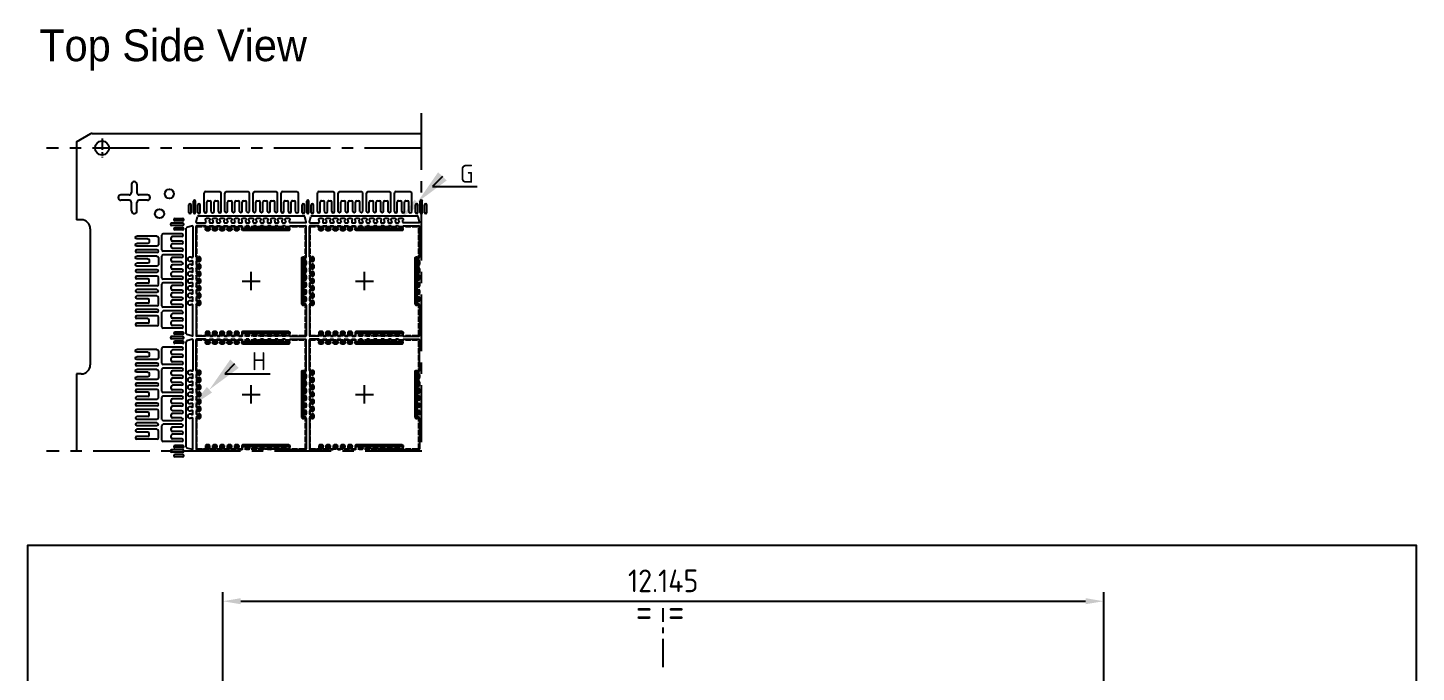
# Model space of a CAD drawing. Extents: x 856 to 1173, y 601 to 779.
# Drawn here: x 856.1 to 1009.3, y 707.5 to 778.5 of the extents above; entities that cross this region are included whole.
import ezdxf
from ezdxf import colors
from ezdxf.entities.mleader import LeaderData, LeaderLine
from ezdxf.math import Vec2, Vec3

# ---------------------------------------------------------------- set-up
doc = ezdxf.new("R2010")
doc.units = 0
for name, pattern in [('AM_ISO02W050', [7.5, 6, -1.5]), ('AXES', [2, 1.25, -0.25, 0.25, -0.25]), ('CONTINU', [0])]:
    doc.linetypes.add(name, pattern=pattern)
for name, color, linetype, lineweight in [('AXIS', 4, 'AXES', 25), ('DIMENSIONS', 3, 'Continuous', 25), ('NOTES', 6, 'CONTINU', 25)]:
    doc.layers.add(name, color=color, linetype=linetype, lineweight=lineweight)
for name, color, linetype in [('bottom leadframe', 7, 'Continuous'), ('leadframe', 7, 'Continuous'), ('Outline', 6, 'AM_ISO02W050'), ('silver', 9, 'Continuous'), ('top leadframe', 5, 'Continuous')]:
    doc.layers.add(name, color=color, linetype=linetype)
doc.styles.get("Standard").update_dxf_attribs({"font": 'ISOCP.SHX', "bigfont": 'bigfont.shx'})
doc.dimstyles.new('ST standard$0', dxfattribs={"dimtxt": 2.5, "dimasz": 2, "dimexe": 1, "dimexo": 1, "dimgap": 1, "dimtad": 1, "dimdec": 3, "dimdsep": 46, "dimtxsty": 'STANDARD', "dimcen": 0, "dimclrd": 3, "dimclre": 3, "dimclrt": 1, "dimadec": 0, "dimazin": 2, "dimtol": 1, "dimtp": 0.1, "dimtm": 0.1, "dimtfac": 0.8, "dimtdec": 3, "dimtmove": 0, "dimatfit": 3, "dimfxl": 1, "dimtolj": 2, "dimlwd": -1, "dimlwe": -1, "dimarcsym": 1})

# ---------------------------------------------------------------- blocks, each defined once
blk = doc.blocks.new('*D6')
at = {"layer": 'Defpoints', "color": 0, "ltscale": 50, "transparency": 16777216}
for p in [(974.79, 715.32), (877.63, 667.04), (974.79, 667.07)]:
    blk.add_point(p, dxfattribs=at)
at = {"layer": 'DIMENSIONS', "color": 3, "linetype": 'ByBlock', "ltscale": 50, "transparency": 16777216}
for p, q in [((877.63, 668.04), (877.63, 716.32)), ((974.79, 668.07), (974.79, 716.32))]:
    blk.add_line(p, q, dxfattribs=at)
at = {"layer": 'DIMENSIONS', "color": 3, "ltscale": 50, "transparency": 16777216}
blk.add_line((879.63, 715.32), (972.79, 715.32), dxfattribs=at)
for points in [[(879.63, 715.66), (879.63, 714.99), (877.63, 715.32)], [(972.79, 715.66), (972.79, 714.99), (974.79, 715.32)]]:
    blk.add_solid(points, dxfattribs=at)
at = {"layer": 'DIMENSIONS', "color": 1, "ltscale": 50, "transparency": 16777216, "insert": (926.21, 717.57), "char_height": 2.5, "attachment_point": 5}
blk.add_mtext('\\A2;12.145', dxfattribs=at)
blk = doc.blocks.new('top fiducial')
at = {"layer": 'top leadframe', "ltscale": 50}
for p, q in [((1.16, 0.12), (-0.06, 0.12)), ((1.16, 0.62), (0.34, 0.62)), ((1.16, 0.38), (0.34, 0.38)), ((1.16, -0.12), (-0.06, -0.12)), ((1.16, -0.38), (0.34, -0.38)), ((1.16, -0.62), (0.34, -0.62))]:
    blk.add_line(p, q, dxfattribs=at)
for centre, start, end in [((-0.06, 0), 90, 270), ((0.34, 0.5), 90, 270), ((1.16, 0.5), 270, 90), ((1.16, 0), 270, 90), ((0.34, -0.5), 90, 270), ((1.16, -0.5), 270, 90)]:
    blk.add_arc(centre, 0.125, start, end, dxfattribs=at)
blk = doc.blocks.new('12x12 outline')
at = {"layer": 'AXIS', "ltscale": 50}
for p, q in [((0, -1.05), (0, 0.95)), ((-1, -0.05), (1, -0.05))]:
    blk.add_line(p, q, dxfattribs=at)
at = {"layer": 'Outline', "ltscale": 0.1}
for p, q in [((-6, -6.05), (-6, 5.95)), ((-6, 5.95), (6, 5.95)), ((6, -6.05), (6, 5.95)), ((-6, -6.05), (6, -6.05))]:
    blk.add_line(p, q, dxfattribs=at)
at = {"layer": 'top leadframe', "ltscale": 50}
blk.add_line((0, -0.05), (0, -0.05), dxfattribs=at)
blk = doc.blocks.new('external slots vertical A')
at = {"layer": 'top leadframe'}
for p, q in [((0, -1.2), (0, 1.2)), ((2.17, 1.35), (0.15, 1.35)), ((1, 0.7), (1, 0.9)), ((1, -0.1), (1, 0.1)), ((2.17, 1.05), (1.15, 1.05)), ((2.17, 0.55), (1.15, 0.55)), ((2.17, 0.25), (1.15, 0.25)), ((2.17, -1.35), (0.15, -1.35)), ((1, -0.9), (1, -0.7)), ((2.17, -0.25), (1.15, -0.25)), ((2.17, -0.55), (1.15, -0.55)), ((2.17, -1.05), (1.15, -1.05))]:
    blk.add_line(p, q, dxfattribs=at)
for centre, start, end in [((0.15, 1.2), 90, 180), ((1.15, 0.9), 90, 180), ((1.15, 0.7), 180, 270), ((1.15, 0.1), 90, 180), ((2.17, 1.2), 270, 90), ((2.17, 0.4), 270, 90), ((0.15, -1.2), 180, 270), ((1.15, -0.1), 180, 270), ((1.15, -0.7), 90, 180), ((1.15, -0.9), 180, 270), ((2.17, -0.4), 270, 90), ((2.17, -1.2), 270, 90)]:
    blk.add_arc(centre, 0.15, start, end, dxfattribs=at)
blk = doc.blocks.new('lead top horizhontal small')
at = {"layer": 'top leadframe'}
for p, q in [((-0.8, 0), (0.8, 0)), ((-0.95, -2.175), (-0.95, -0.15)), ((-0.65, -2.175), (-0.65, -1.15)), ((-0.5, -1), (-0.3, -1)), ((-0.15, -2.175), (-0.15, -1.15)), ((0.15, -2.175), (0.15, -1.15)), ((0.3, -1), (0.5, -1)), ((0.65, -2.175), (0.65, -1.15)), ((0.95, -2.175), (0.95, -0.15))]:
    blk.add_line(p, q, dxfattribs=at)
for centre, start, end in [((-0.8, -0.15), 90, 180), ((0.8, -0.15), 0, 90), ((-0.5, -1.15), 90, 180), ((-0.3, -1.15), 360, 90), ((0.3, -1.15), 90, 180), ((0.5, -1.15), 0, 90), ((-0.8, -2.175), 180, 0), ((0, -2.175), 180, 0), ((0.8, -2.175), 180, 0)]:
    blk.add_arc(centre, 0.15, start, end, dxfattribs=at)
blk = doc.blocks.new('lead top horizhontal new A')
at = {"layer": 'leadframe', "xscale": -1, "rotation": 180}
for p in [(-29.5, 6.7), (-21, 6.7)]:
    blk.add_blockref('lead top horizhontal small', p, dxfattribs=at)
at = {"layer": 'top leadframe', "ltscale": 50, "xscale": -1, "rotation": 270}
for p in [(-26.8, 6.7), (-23.7, 6.7)]:
    blk.add_blockref('external slots vertical A', p, dxfattribs=at)
blk = doc.blocks.new('lead top new 1')
at = {"layer": 'top leadframe', "ltscale": 50}
for p, q in [((0.01, 0.42), (0.11, 0.52)), ((0.01, 0.27), (0.01, 0.42)), ((0.05, 0.27), (0.01, 0.27)), ((0.05, 0.17), (0.05, 0.27)), ((0.08, 0.11), (0.08, 0.08)), ((0.11, 0.52), (0.41, 0.52)), ((0.41, 0.52), (0.51, 0.42)), ((0.45, 0.11), (0.45, 0.08)), ((0.48, 0.17), (0.48, 0.27)), ((0.51, 0.27), (0.48, 0.27)), ((0.51, 0.42), (0.51, 0.27))]:
    blk.add_line(p, q, dxfattribs=at)
for centre, start, end in [((0, 0.08), 270, 0), ((0, 0.11), 0, 51.3178), ((0.53, 0.11), 128.6822, 180), ((0.53, 0.08), 180, 270)]:
    blk.add_arc(centre, 0.08, start, end, dxfattribs=at)
blk = doc.blocks.new('lead top horizhontal 12x12')
at = {"layer": 'top leadframe', "ltscale": 50}
for p, q in [((-5.81, 0), (5.81, 0)), ((-6.02, -0.75), (-5.06, -0.75)), ((-4.53, -0.75), (-4.26, -0.75)), ((-3.73, -0.75), (-3.46, -0.75)), ((-2.93, -0.75), (-2.66, -0.75)), ((-2.13, -0.75), (-1.86, -0.75)), ((-1.33, -0.75), (-1.06, -0.75)), ((-0.53, -0.75), (-0.26, -0.75)), ((0.27, -0.75), (0.54, -0.75)), ((1.07, -0.75), (1.34, -0.75)), ((1.87, -0.75), (2.14, -0.75)), ((2.67, -0.75), (2.94, -0.75)), ((3.47, -0.75), (3.74, -0.75)), ((6.02, -0.75), (4.27, -0.75))]:
    blk.add_line(p, q, dxfattribs=at)
at = {"layer": 'top leadframe'}
for p, q in [((-6.07, -0.68), (-5.91, -0.07)), ((6.07, -0.68), (5.91, -0.07))]:
    blk.add_line(p, q, dxfattribs=at)
for centre, radius, start, end in [((-5.81, -0.1), 0.1, 90, 165), ((5.81, -0.1), 0.1, 15, 90), ((-6.02, -0.7), 0.05, 165, 270), ((6.02, -0.7), 0.05, 270, 15)]:
    blk.add_arc(centre, radius, start, end, dxfattribs=at)
at = {"layer": 'leadframe', "ltscale": 50}
for p in [(-5.06, -0.75), (-4.26, -0.75)]:
    blk.add_blockref('lead top new 1', p, dxfattribs=at)
at = {"layer": 'top leadframe', "ltscale": 50}
for p in [(-3.46, -0.75), (-2.66, -0.75), (-1.86, -0.75), (-1.06, -0.75), (-0.26, -0.75), (0.54, -0.75), (1.34, -0.75), (2.14, -0.75), (2.94, -0.75), (3.74, -0.75)]:
    blk.add_blockref('lead top new 1', p, dxfattribs=at)
blk = doc.blocks.new('external slots vertical B')
at = {"layer": 'NOTES'}
blk.add_line((-0.15, 0.55), (-2.375, 0.55), dxfattribs=at)
at = {"layer": 'top leadframe'}
for p, q in [((-0.15, 0.55), (-2.375, 0.55)), ((-1.15, 0.25), (-2.375, 0.25)), ((-1, -0.1), (-1, 0.1)), ((0, -0.4), (0, 0.4)), ((-1.15, -0.25), (-2.375, -0.25)), ((-0.15, -0.55), (-2.375, -0.55))]:
    blk.add_line(p, q, dxfattribs=at)
for centre, start, end in [((-2.375, 0.4), 90, 270), ((-1.15, 0.1), 0, 90), ((-0.15, 0.4), 0, 90), ((-2.375, -0.4), 90, 270), ((-1.15, -0.1), 270, 0), ((-0.15, -0.4), 270, 0)]:
    blk.add_arc(centre, 0.15, start, end, dxfattribs=at)
blk = doc.blocks.new('external slots vertical C')
at = {"layer": 'top leadframe'}
for p, q in [((-0.15, 0.19), (-2.38, 0.19)), ((-0.15, -0.11), (-2.38, -0.11))]:
    blk.add_line(p, q, dxfattribs=at)
for centre, start, end in [((-2.38, 0.04), 90, 270), ((-0.15, 0.04), 270, 90)]:
    blk.add_arc(centre, 0.15, start, end, dxfattribs=at)
blk = doc.blocks.new('external slots vertical')
at = {"layer": 'AXIS', "xscale": -1, "rotation": 180}
for p in [(-37.79, 124.5), (-37.79, 122.3)]:
    blk.add_blockref('external slots vertical B', p, dxfattribs=at)
at = {"layer": 'AXIS'}
for name, p in [('external slots vertical C', (-37.79, 123.36)), ('external slots vertical A', (-37.39, 121.65)), ('external slots vertical C', (-37.79, 121.16)), ('external slots vertical B', (-37.79, 120.1)), ('external slots vertical A', (-37.39, 118.55)), ('external slots vertical C', (-37.79, 118.96)), ('external slots vertical B', (-37.79, 117.9)), ('external slots vertical C', (-37.79, 116.76)), ('external slots vertical B', (-37.79, 115.7))]:
    blk.add_blockref(name, p, dxfattribs=at)
at = {"layer": 'leadframe', "ltscale": 50, "rotation": 90}
for p in [(-37.39, 124.35), (-37.39, 115.85)]:
    blk.add_blockref('lead top horizhontal small', p, dxfattribs=at)
blk = doc.blocks.new('leadframe top 12x12 vertical')
at = {"layer": 'top leadframe', "ltscale": 50}
for p, q in [((0, -5.81), (0, 5.81)), ((0.75, 6.02), (0.75, 2.67)), ((0.75, 1.87), (0.75, 2.14)), ((0.75, 1.07), (0.75, 1.34)), ((0.75, 0.27), (0.75, 0.54)), ((0.75, -0.53), (0.75, -0.26)), ((0.75, -1.33), (0.75, -1.06)), ((0.75, -2.13), (0.75, -1.86)), ((0.75, -6.02), (0.75, -2.66))]:
    blk.add_line(p, q, dxfattribs=at)
at = {"layer": 'top leadframe'}
for p, q in [((0.68, 6.07), (0.07, 5.91)), ((0.68, -6.07), (0.07, -5.91))]:
    blk.add_line(p, q, dxfattribs=at)
for centre, radius, start, end in [((0.1, 5.81), 0.1, 105, 180), ((0.7, 6.02), 0.05, 0, 105), ((0.1, -5.81), 0.1, 180, 255), ((0.7, -6.02), 0.05, 255, 360)]:
    blk.add_arc(centre, radius, start, end, dxfattribs=at)
at = {"layer": 'top leadframe', "ltscale": 50, "rotation": 90.00000000000003}
for p in [(0.75, 2.14), (0.75, 1.34), (0.75, 0.54), (0.75, -0.26), (0.75, -1.06), (0.75, -1.86), (0.75, -2.66)]:
    blk.add_blockref('lead top new 1', p, dxfattribs=at)
blk = doc.blocks.new('lead top new 1 hor')
at = {"layer": 'bottom leadframe', "ltscale": 50}
for p, q in [((-0.07, 0.08), (-0.11, 0.08)), ((-0.11, 0.08), (-0.08, 0.08))]:
    blk.add_line(p, q, dxfattribs=at)
blk.add_arc((-0.11, 0), 0.08, 90, 141.3178, dxfattribs=at)
at = {"layer": 'top leadframe', "ltscale": 50}
for p, q in [((-0.52, 0.41), (-0.42, 0.51)), ((-0.52, 0.11), (-0.52, 0.41)), ((-0.42, 0.01), (-0.52, 0.11)), ((-0.42, 0.51), (-0.27, 0.51)), ((-0.27, 0.01), (-0.42, 0.01)), ((-0.27, 0.51), (-0.27, 0.48)), ((-0.17, 0.48), (-0.27, 0.48)), ((-0.17, 0.05), (-0.27, 0.05)), ((-0.27, 0.05), (-0.27, 0.01)), ((-0.11, 0.45), (-0.07, 0.45)), ((-0.11, 0.08), (-0.07, 0.08))]:
    blk.add_line(p, q, dxfattribs=at)
for centre, radius, start, end in [((-0.11, 0.53), 0.08, 218.6822, 270), ((-0.11, 0), 0.08, 90, 141.3178), ((-0.07, 0.52), 0.07, 270, 0), ((-0.07, 0.01), 0.07, 0, 90)]:
    blk.add_arc(centre, radius, start, end, dxfattribs=at)
blk = doc.blocks.new('silver on lead')
at = {"layer": 'silver', "ltscale": 50}
h = blk.add_hatch(dxfattribs=at)
h.set_pattern_fill('ANSI31', color=256, scale=0.025)
h.set_pattern_definition([(45, (1182.793325, -72.55297), (-0.056126601, 0.056126601), [])])
h.paths.add_polyline_path([(0.22, -0.11), (0.14, -0.03), (-0.14, -0.03), (-0.22, -0.11), (-0.22, -0.22), (-0.19, -0.22), (-0.19, -0.34, -0.196262), (-0.16, -0.41), (0.16, -0.41, -0.196262), (0.19, -0.34), (0.19, -0.22), (0.22, -0.22)])
for p, q in [((-0.14, -0.03), (-0.22, -0.11)), ((-0.22, -0.11), (-0.22, -0.22)), ((-0.22, -0.22), (-0.19, -0.22)), ((-0.19, -0.22), (-0.19, -0.34)), ((-0.16, -0.41), (0.16, -0.41)), ((-0.14, -0.03), (0.14, -0.03)), ((0.14, -0.03), (0.22, -0.11)), ((0.22, -0.22), (0.19, -0.22)), ((0.19, -0.22), (0.19, -0.34)), ((0.22, -0.11), (0.22, -0.22))]:
    blk.add_line(p, q, dxfattribs=at)
for centre, start, end in [((-0.26, -0.41), 0, 44.4153), ((0.26, -0.41), 135.5847, 180)]:
    blk.add_arc(centre, 0.105, start, end, dxfattribs=at)
blk = doc.blocks.new('power bar')
at = {"layer": 'leadframe', "ltscale": 50}
h = blk.add_hatch(dxfattribs=at)
h.set_pattern_fill('ANSI31', color=256, scale=0.025)
h.set_pattern_definition([(45, (178.85192, -110.24927), (-0.0561266, 0.0561266), [])])
h.paths.add_polyline_path([(2.62, -0.11), (2.54, -0.03), (-2.54, -0.03), (-2.62, -0.11), (-2.62, -0.23), (2.62, -0.23)])
for p, q in [((-2.54, -0.03), (-2.62, -0.11)), ((-2.62, -0.11), (-2.62, -0.23)), ((2.62, -0.23), (-2.62, -0.23)), ((2.54, -0.03), (-2.54, -0.03)), ((2.54, -0.03), (2.62, -0.11)), ((2.62, -0.11), (2.62, -0.23))]:
    blk.add_line(p, q, dxfattribs=at)
at = {"layer": 'top leadframe', "ltscale": 50}
for p, q in [((-2.55, 0), (-2.65, -0.1)), ((2.55, 0), (-2.55, 0)), ((2.55, 0), (2.65, -0.1)), ((-2.65, -0.1), (-2.65, -0.25)), ((-2.65, -0.25), (-2.61, -0.25)), ((-2.65, -0.25), (-2.61, -0.25)), ((-2.65, -0.25), (-2.61, -0.25)), ((-2.61, -0.35), (-2.61, -0.25)), ((-2.61, -0.25), (-2.61, -0.35)), ((-2.59, -0.41, 0), (-2.59, -0.44, 0)), ((-2.59, -0.41), (-2.59, -0.45)), ((-2.21, -0.41), (-2.21, -0.45)), ((-2.18, -0.32), (-2.18, -0.35)), ((-1.86, -0.52), (-2.15, -0.52)), ((-2.15, -0.28), (-1.86, -0.28)), ((-1.82, -0.35), (-1.82, -0.32)), ((-1.79, -0.41), (-1.79, -0.45)), ((-1.79, -0.41, 0), (-1.79, -0.44, 0)), ((-1.41, -0.41), (-1.41, -0.45)), ((-1.38, -0.32), (-1.38, -0.35)), ((-1.06, -0.52), (-1.35, -0.52)), ((-1.35, -0.28), (-1.06, -0.28)), ((-1.02, -0.35), (-1.02, -0.32)), ((-0.99, -0.41), (-0.99, -0.45)), ((-0.99, -0.41, 0), (-0.99, -0.44, 0)), ((-0.61, -0.41), (-0.61, -0.45)), ((-0.58, -0.32), (-0.58, -0.35)), ((-0.26, -0.52), (-0.55, -0.52)), ((-0.55, -0.28), (-0.26, -0.28)), ((-0.22, -0.35), (-0.22, -0.32)), ((-0.19, -0.41), (-0.19, -0.45)), ((-0.19, -0.41, 0), (-0.19, -0.44, 0)), ((0.19, -0.41), (0.19, -0.45)), ((0.22, -0.32), (0.22, -0.35)), ((0.54, -0.52), (0.25, -0.52)), ((0.25, -0.28), (0.54, -0.28)), ((0.58, -0.35), (0.58, -0.32)), ((0.61, -0.41), (0.61, -0.45)), ((0.61, -0.41, 0), (0.61, -0.44, 0)), ((0.99, -0.41), (0.99, -0.45)), ((1.02, -0.32), (1.02, -0.35)), ((1.34, -0.52), (1.05, -0.52)), ((1.05, -0.28), (1.34, -0.28)), ((1.38, -0.35), (1.38, -0.32)), ((1.41, -0.41), (1.41, -0.45)), ((1.41, -0.41, 0), (1.41, -0.44, 0)), ((1.79, -0.41), (1.79, -0.45)), ((1.82, -0.32), (1.82, -0.35)), ((2.14, -0.52), (1.85, -0.52)), ((1.85, -0.28), (2.14, -0.28)), ((2.18, -0.35), (2.18, -0.32)), ((2.21, -0.41), (2.21, -0.45)), ((2.21, -0.41, 0), (2.21, -0.44, 0)), ((2.59, -0.41), (2.59, -0.45, 0)), ((2.65, -0.25), (2.61, -0.25)), ((2.65, -0.25), (2.61, -0.25)), ((2.61, -0.25), (2.61, -0.35)), ((2.65, -0.1), (2.65, -0.25))]:
    blk.add_line(p, q, dxfattribs=at)
for centre, radius, start, end in [((-2.66, -0.45), 0.07, 270, 0), ((-2.66, -0.41), 0.08, 0, 51.3178), ((-2.14, -0.41), 0.08, 128.6822, 180), ((-2.15, -0.45), 0.07, 180, 270), ((-2.15, -0.32), 0.04, 90, 180), ((-1.86, -0.32), 0.04, 0, 90), ((-1.86, -0.45), 0.07, 270, 0), ((-1.86, -0.41, 0), 0.08, 0, 51.3178), ((-1.34, -0.41), 0.08, 128.6822, 180), ((-1.35, -0.45), 0.07, 180, 270), ((-1.35, -0.32), 0.04, 90, 180), ((-1.06, -0.32), 0.04, 0, 90), ((-1.06, -0.45), 0.07, 270, 0), ((-1.06, -0.41, 0), 0.08, 0, 51.3178), ((-0.54, -0.41), 0.08, 128.6822, 180), ((-0.55, -0.45), 0.07, 180, 270), ((-0.55, -0.32), 0.04, 90, 180), ((-0.26, -0.32), 0.04, 0, 90), ((-0.26, -0.45), 0.07, 270, 0), ((-0.26, -0.41, 0), 0.08, 0, 51.3178), ((0.26, -0.41), 0.08, 128.6822, 180), ((0.25, -0.45), 0.07, 180, 270), ((0.25, -0.32), 0.04, 90, 180), ((0.54, -0.32), 0.04, 0, 90), ((0.54, -0.45), 0.07, 270, 0), ((0.54, -0.41, 0), 0.08, 0, 51.3178), ((1.06, -0.41), 0.08, 128.6822, 180), ((1.05, -0.45), 0.07, 180, 270), ((1.05, -0.32), 0.04, 90, 180), ((1.34, -0.32), 0.04, 0, 90), ((1.34, -0.45), 0.07, 270, 0), ((1.34, -0.41, 0), 0.08, 0, 51.3178), ((1.86, -0.41), 0.08, 128.6822, 180), ((1.85, -0.45), 0.07, 180, 270), ((1.85, -0.32), 0.04, 90, 180), ((2.14, -0.32), 0.04, 0, 90), ((2.14, -0.45), 0.07, 270, 0), ((2.14, -0.41, 0), 0.08, 0, 51.3178), ((2.66, -0.41), 0.08, 128.6822, 180), ((2.66, -0.45), 0.07, 180, 270)]:
    blk.add_arc(centre, radius, start, end, dxfattribs=at)
blk = doc.blocks.new('leadframe top 12x12')
at = {"layer": 'top leadframe', "ltscale": 50}
for p, q in [((-6.07, 2.65), (-6.07, 6)), ((-5.05, 6.07), (-6, 6.07)), ((-4.55, 6.07), (-4.25, 6.07)), ((-3.75, 6.07), (-3.45, 6.07)), ((-2.95, 6.07), (-2.66, 6.07)), ((-2.15, 6.07), (-1.85, 6.07)), ((-1.35, 6.07), (-1.06, 6.07)), ((4.26, 6.07), (6, 6.07)), ((6.07, 2.65), (6.07, 6)), ((-6.07, 2.15), (-6.07, 1.85)), ((-6.07, 1.35), (-6.07, 1.05)), ((-6.07, 0.55), (-6.07, 0.25)), ((-6.07, -0.25), (-6.07, -0.55)), ((-6.07, -1.06), (-6.07, -1.35)), ((-6.07, -1.85), (-6.07, -2.15)), ((-6.07, -2.66), (-6.07, -6)), ((6.07, -2.66), (6.07, -6)), ((-5.05, -6.07), (-6, -6.07)), ((-4.55, -6.07), (-4.25, -6.07)), ((-3.75, -6.07), (-3.45, -6.07)), ((-2.95, -6.07), (-2.66, -6.07)), ((-2.15, -6.07), (-1.85, -6.07)), ((-1.35, -6.07), (-1.06, -6.07)), ((4.26, -6.07), (6, -6.07))]:
    blk.add_line(p, q, dxfattribs=at)
for centre, start, end in [((-6, 6), 90, 180), ((6, 6), 359.9691, 90.0309), ((-6, -6), 180, 270), ((6, -6), 269.9691, 0.0309)]:
    blk.add_arc(centre, 0.0725, start, end, dxfattribs=at)
at = {"layer": 'AXIS', "rotation": 90}
for p in [(-4.54, 6.07), (-3.74, 6.07), (-2.94, 6.07), (-2.14, 6.07), (-1.34, 6.07)]:
    blk.add_blockref('lead top new 1 hor', p, dxfattribs=at)
at = {"layer": 'AXIS', "xscale": -1}
for p in [(-6.07, 2.14), (-6.07, 1.34), (-6.07, 0.54), (-6.07, -0.26), (-6.07, -1.06), (-6.07, -1.86), (-6.07, -2.66)]:
    blk.add_blockref('lead top new 1 hor', p, dxfattribs=at)
at = {"layer": 'AXIS', "xscale": -1.000000000000003, "rotation": 90}
for p in [(-4.54, -6.07), (-3.74, -6.07), (-2.94, -6.07), (-2.14, -6.07), (-1.34, -6.07)]:
    blk.add_blockref('lead top new 1 hor', p, dxfattribs=at)
at = {"layer": 'silver', "xscale": -1, "rotation": 180}
for p in [(-4.8, 5.55), (-4, 5.55), (-3.2, 5.55), (-2.4, 5.55), (-1.6, 5.55)]:
    blk.add_blockref('silver on lead', p, dxfattribs=at)
at = {"layer": 'silver', "rotation": 270}
for p in [(-5.55, 2.4), (-5.55, 1.6), (-5.55, 0.8), (-5.55, 0), (-5.55, -0.8), (-5.55, -1.6), (-5.55, -2.4)]:
    blk.add_blockref('silver on lead', p, dxfattribs=at)
at = {"layer": 'silver'}
for p in [(-4.8, -5.55), (-4, -5.55), (-3.2, -5.55), (-2.4, -5.55), (-1.6, -5.55)]:
    blk.add_blockref('silver on lead', p, dxfattribs=at)
at = {"layer": 'top leadframe', "xscale": -1, "rotation": 180}
blk.add_blockref('power bar', (1.6, 5.55), dxfattribs=at)
at = {"layer": 'top leadframe', "rotation": 90}
blk.add_blockref('power bar', (5.55, 0), dxfattribs=at)
at = {"layer": 'top leadframe'}
blk.add_blockref('power bar', (1.6, -5.55), dxfattribs=at)
blk = doc.blocks.new('top external slot corner')
at = {"layer": 'top leadframe'}
for p, q in [((-0.55, -1.5125), (-1.4625, -1.5125)), ((-0.3, -0.35), (-0.3, -1.2625)), ((0.3, -0.35), (0.3, -1.2625)), ((1.4625, -1.5125), (0.55, -1.5125)), ((-0.55, -2.1125), (-1.4625, -2.1125)), ((-0.3, -3.275), (-0.3, -2.3625)), ((0.3, -3.275), (0.3, -2.3625)), ((1.4625, -2.1125), (0.55, -2.1125))]:
    blk.add_line(p, q, dxfattribs=at)
for centre, radius, start, end in [((-1.4625, -1.8125), 0.3, 90, 270), ((-0.55, -1.2625), 0.25, 270, 0), ((0, -0.35), 0.3, 0, 180), ((0.55, -1.2625), 0.25, 180, 270), ((1.4625, -1.8125), 0.3, 270, 90), ((-0.55, -2.3625), 0.25, 360, 90), ((0.55, -2.3625), 0.25, 90, 180), ((0, -3.275), 0.3, 180, 0)]:
    blk.add_arc(centre, radius, start, end, dxfattribs=at)
blk = doc.blocks.new('top leadframe corner')
blk.add_circle((0, 0), 0.775)
at = {"layer": 'AXIS', "ltscale": 5}
for p, q in [((35.2, 3.84), (35.2, -33.53)), ((35.2, 0), (-6.13, 0)), ((35.26, -33.41), (-6.13, -33.41))]:
    blk.add_line(p, q, dxfattribs=at)
at = {"layer": 'AXIS'}
blk.add_line((0, 1.04), (0, -1.04), dxfattribs=at)
at = {"layer": 'leadframe', "ltscale": 50}
for p in [(-2.8, 0.69), (-1.07, 1.59)]:
    blk.add_line(p, (-1.24, 1.59), dxfattribs=at)
at = {"layer": 'leadframe'}
for p, q in [((-1.07, 1.59), (35.2, 1.59)), ((-2.8, 0.69), (-2.8, -7.91)), ((-2.3, -7.91), (-2.8, -7.91)), ((-1.3, -8.91), (-1.3, -23.91)), ((-2.3, -24.91), (-2.8, -24.91)), ((-2.8, -24.91), (-2.8, -33.41))]:
    blk.add_line(p, q, dxfattribs=at)
for centre, start, end in [((-2.3, -8.91), 0, 90), ((-2.3, -23.91), 270, 0)]:
    blk.add_arc(centre, 1, start, end, dxfattribs=at)
at = {"layer": 'top leadframe', "ltscale": 50}
for centre in [(7.43, -5.05), (6.34, -7.25)]:
    blk.add_circle(centre, 0.5, dxfattribs=at)
at = {"layer": 'bottom leadframe', "ltscale": 50}
for name, p in [('top external slot corner', (3.55, -3.65)), ('top fiducial', (7.72, -8.41)), ('top fiducial', (7.72, -20.91)), ('top fiducial', (7.72, -33.41))]:
    blk.add_blockref(name, p, dxfattribs=at)
at = {"layer": 'bottom leadframe', "ltscale": 50, "rotation": 270}
for p in [(10.2, -5.93), (22.7, -5.93), (35.2, -5.93)]:
    blk.add_blockref('top fiducial', p, dxfattribs=at)
at = {"layer": 'leadframe'}
for name, p in [('lead top horizhontal 12x12', (16.45, -7.49)), ('lead top horizhontal 12x12', (28.95, -7.49)), ('leadframe top 12x12 vertical', (9.28, -14.66)), ('leadframe top 12x12', (16.45, -14.66)), ('leadframe top 12x12', (28.95, -14.66)), ('leadframe top 12x12 vertical', (9.28, -27.16)), ('leadframe top 12x12', (16.45, -27.16)), ('leadframe top 12x12', (28.95, -27.16))]:
    blk.add_blockref(name, p, dxfattribs=at)
at = {"layer": 'leadframe', "ltscale": 50}
for p in [(16.45, -14.61), (28.95, -14.61), (16.45, -27.11), (28.95, -27.11)]:
    blk.add_blockref('12x12 outline', p, dxfattribs=at)
at = {"layer": 'top leadframe', "xscale": -1, "rotation": 180}
for p in [(41.7, 1.89), (54.2, 1.89)]:
    blk.add_blockref('lead top horizhontal new A', p, dxfattribs=at)
at = {"layer": 'top leadframe'}
for p in [(44, -134.76), (44, -147.26)]:
    blk.add_blockref('external slots vertical', p, dxfattribs=at)

msp = doc.modelspace()

# ---------------------------------------------------------------- linework, layer by layer
at = {"layer": 'AXIS', "ltscale": 2.5}
msp.add_line((926.2128, 708.0634), (926.2128, 714.5724), dxfattribs=at)
at = {"layer": 'DIMENSIONS', "color": 3, "ltscale": 50}
for points in [[(899.3788, 758.9818), (897.2733, 757.5711), (898.8075, 759.5885)], [(876.4513, 738.3312), (874.3458, 736.9204), (875.88, 738.9378)]]:
    msp.add_solid(points, dxfattribs=at)
at = {"layer": 'top leadframe'}
msp.add_lwpolyline([(1009.2591, 600.5436), (856.1336, 600.5436), (856.1336, 721.4978), (1009.2591, 721.4978)], close=True, dxfattribs=at)

# ---------------------------------------------------------------- block references
at = {"layer": 'leadframe', "ltscale": 50}
msp.add_blockref('top leadframe corner', (864.3233, 765.2831), dxfattribs=at)

# ---------------------------------------------------------------- texts
at = {"layer": 'DIMENSIONS', "ltscale": 50}
msp.add_text('= =', height=3, dxfattribs=at).set_placement((923.1813, 712.7866))
at = {"layer": 'NOTES', "insert": (857.4006, 778.3527), "char_height": 3.5, "attachment_point": 1}
msp.add_mtext_dynamic_manual_height_columns('{\\fPMingLiU|b0|i0|c136|p18;Top Side View}', width=42.027235, gutter_width=12.5, heights=[8.717], dxfattribs=at)

# ---------------------------------------------------------------- dimensions: what is measured, and where the dimension line sits
at = {"layer": 'DIMENSIONS', "ltscale": 50}
dim = msp.add_linear_dim(base=(974.7928, 715.3225), p1=(877.6339, 667.0402), p2=(974.7928, 667.0696), dimstyle='ST standard$0', override={"dimlfac": 0.125, "dimtol": 0, "dimtp": 0.025, "dimtm": 0.025}, dxfattribs=at)
dim.commit()
dim.dimension.update_dxf_attribs({"geometry": '*D6', "text_midpoint": (926.2128, 715.3225), "dimtype": 128})

# ---------------------------------------------------------------- leaders
at = {"layer": 'AXIS', "ltscale": 50}
ml = msp.add_multileader_mtext('Standard', dxfattribs=at)
ml.set_content('G', color=1, style='STANDARD')
ml.set_leader_properties(color=3)
ml.build(insert=Vec2(0, 0))
ml.multileader.update_dxf_attribs({"text_left_attachment_type": 5, "text_right_attachment_type": 6, "dogleg_length": 1})
ctx = ml.context
ctx.base_point, ctx.char_height, ctx.plane_origin = Vec3(901.7794, 761.041), 2, Vec3(899.0795, 759.2869)
ctx.left_attachment, ctx.right_attachment = 5, 6
notes = []
notes.append((ctx, [(0, (1, 1, 0), (900.7794, 761.041), (1, 0), 1, [(0, [(899.0795, 759.2869)], 0, [])])]))
ctx.mtext.insert, ctx.mtext.flow_direction = Vec3(903.7794, 763.4445), 5
ml = msp.add_multileader_mtext('Standard', dxfattribs=at)
ml.set_content('H', color=1, style='STANDARD')
ml.set_leader_properties(color=3)
ml.build(insert=Vec2(0, 0))
ml.multileader.update_dxf_attribs({"text_left_attachment_type": 5, "text_right_attachment_type": 6, "dogleg_length": 1})
ctx = ml.context
ctx.base_point, ctx.char_height, ctx.plane_origin = Vec3(878.8519, 740.3903), 2, Vec3(876.152, 738.6362)
ctx.left_attachment, ctx.right_attachment = 5, 6
notes.append((ctx, [(0, (1, 1, 0), (877.8519, 740.3903), (1, 0), 1, [(0, [(876.152, 738.6362)], 0, [])])]))
ctx.mtext.insert, ctx.mtext.flow_direction = Vec3(880.8519, 742.7903), 5
for ctx, leaders in notes:
    for number, flags, end, landing, length, lines in leaders:
        leader = LeaderData()
        leader.index, (leader.has_last_leader_line, leader.has_dogleg_vector, leader.attachment_direction) = number, flags
        leader.last_leader_point, leader.dogleg_vector, leader.dogleg_length = Vec3(end), Vec3(landing), length
        for number, points, colour, breaks in lines:
            line = LeaderLine()
            line.index, line.vertices, line.color, line.breaks = number, Vec3.list(points), colors.encode_raw_color(colour), breaks
            leader.lines.append(line)
        ctx.leaders.append(leader)

doc.saveas('drawing.dxf')
